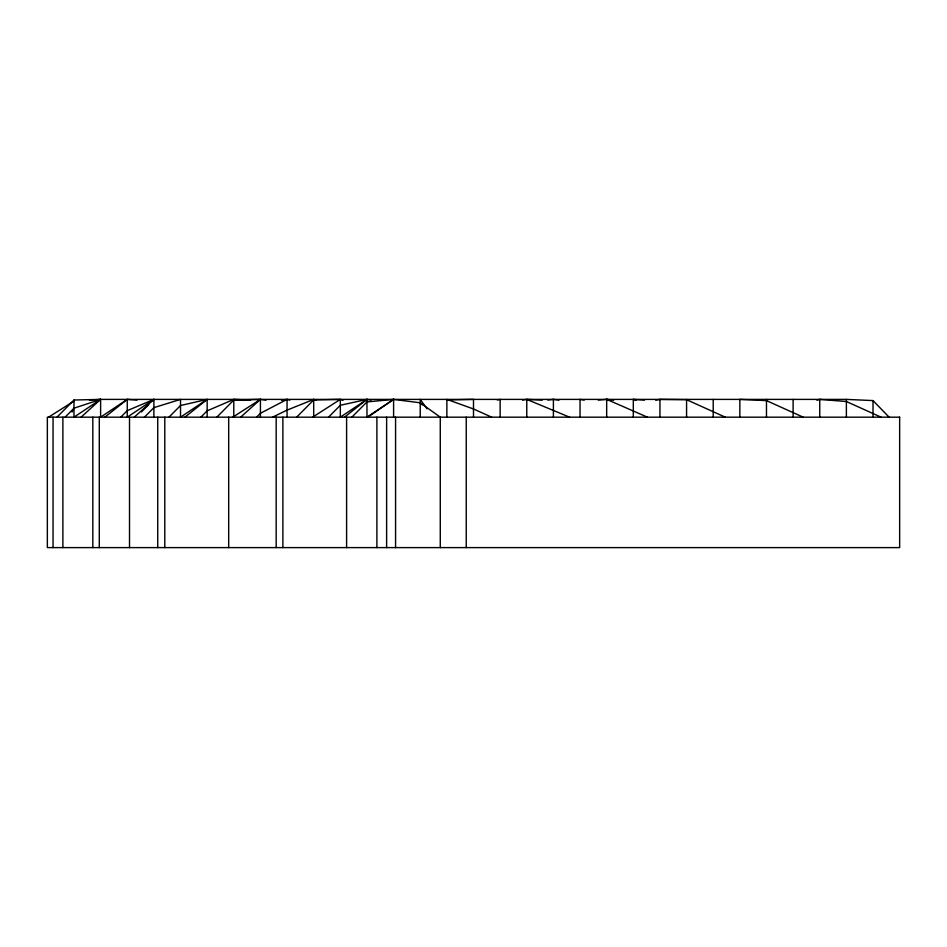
<?xml version="1.0" encoding="UTF-8"?>
<svg xmlns="http://www.w3.org/2000/svg" width="947" height="947" viewBox="0 0 947 947"><rect width="100%" height="100%" fill="white"/><g stroke="black" fill="none" stroke-linecap="round" stroke-linejoin="round"><path stroke-width="1.42" d="M71.996 412.052L73.984 408.204L100.619 399.397L846.381 399.397L873.016 400.581L889.115 417.177M56.962 417.177L73.984 400.013L100.619 399.397L100.619 417.177L127.253 399.397L137.066 400.131M65.094 417.177L73.984 408.204M120.766 417.177L127.253 410.643L153.888 399.397L153.888 417.177M141.458 411.957L148.703 404.629M151.816 401.492L153.888 399.397L127.253 417.177L127.253 399.397L104.833 417.177M144.441 417.177L153.888 407.648L180.522 399.397L180.522 417.177L207.156 399.397L207.156 417.177M168.957 417.177L180.522 405.517L207.156 399.397L184.914 417.177M200.859 417.177L207.156 410.832L233.791 399.397L250.612 400.108M216.816 417.177L233.791 400.048L260.425 399.397L266.036 400.19M232.761 417.177L260.425 399.397L260.425 417.177M256.566 417.177L260.425 413.283L287.059 399.397L289.865 400.084M296.624 417.177L313.694 399.965L340.328 399.397L342.992 400.332M312.581 417.177L340.328 399.397L340.328 417.177L366.963 399.397L371.165 400.048M328.538 417.177L340.328 405.28L366.963 399.397L366.963 417.177L393.597 399.397L420.231 402.806L440.272 417.177L440.272 547.603M351.846 417.177L366.963 401.93L393.597 399.397L393.597 417.177M81.051 417.177L100.619 399.397L89.409 400.119M134.237 417.177L153.888 399.397M240.609 417.177L260.425 399.397M344.495 417.177L366.963 399.397M367.767 417.177L393.597 399.397M97.813 400.226L100.619 399.397L73.984 417.177L73.984 400.013M48.557 417.177L73.984 401.114M272.523 417.177L287.059 410.122L313.694 399.397L316.357 400.309M97.813 400.332L100.619 399.397M816.941 400.226L819.747 399.397L846.381 401.528L881.065 417.177M497.329 400.001L500.134 399.397L500.134 417.177M655.738 400.214L659.941 399.397L686.575 399.693L725.319 417.177M522.566 400.131L526.769 399.397L542.193 400.131M281.448 400.19L287.059 399.397L287.059 417.177M547.792 400.036L553.403 399.397L559.014 400.167M598.255 400.084L606.672 399.397L613.68 400.179M446.866 399.93L473.5 399.397L473.5 417.177M633.306 417.177L633.306 399.397L644.516 400.108M606.672 417.177L606.672 399.397L610.874 400.025M584.24 400.108L580.038 399.397L580.038 417.177M633.306 399.397L635.97 400.332M606.672 399.397L647.44 417.177M803.198 417.177L766.478 400.617L739.844 399.397L739.844 417.177M569.573 417.177L526.769 399.397L526.769 417.177M491.694 417.177L473.5 408.974L446.866 399.397L446.866 417.177M420.231 402.806L422.173 404.866M427.061 408.879L420.231 399.397L420.231 417.177M873.016 400.581L873.016 417.177M846.381 399.397L846.381 417.177M819.747 399.397L819.747 417.177M793.113 399.397L793.113 417.177M766.478 399.397L766.478 417.177M713.209 399.397L713.209 417.177M686.575 399.397L686.575 417.177M659.941 399.397L659.941 417.177M553.403 399.397L553.403 417.177M466.244 417.177L466.244 547.603M395.574 417.177L395.574 547.603M386.625 417.177L386.625 547.603M376.894 417.177L376.894 547.603M346.602 417.177L346.602 547.603M313.694 399.397L313.694 417.177M282.881 417.177L282.881 547.603M276.181 417.177L276.181 547.603M233.791 399.397L233.791 417.177M228.689 417.177L228.689 547.603M164.79 417.177L164.79 547.603M157.735 417.177L157.735 547.603M129.514 417.177L129.514 547.603M99.281 417.177L99.281 547.603M92.818 417.177L92.818 547.603M62.881 417.177L62.881 547.603M53.044 417.177L53.044 547.603M899.65 417.177L47.35 417.177L47.35 547.603L899.65 547.603L899.65 417.177"/></g></svg>
